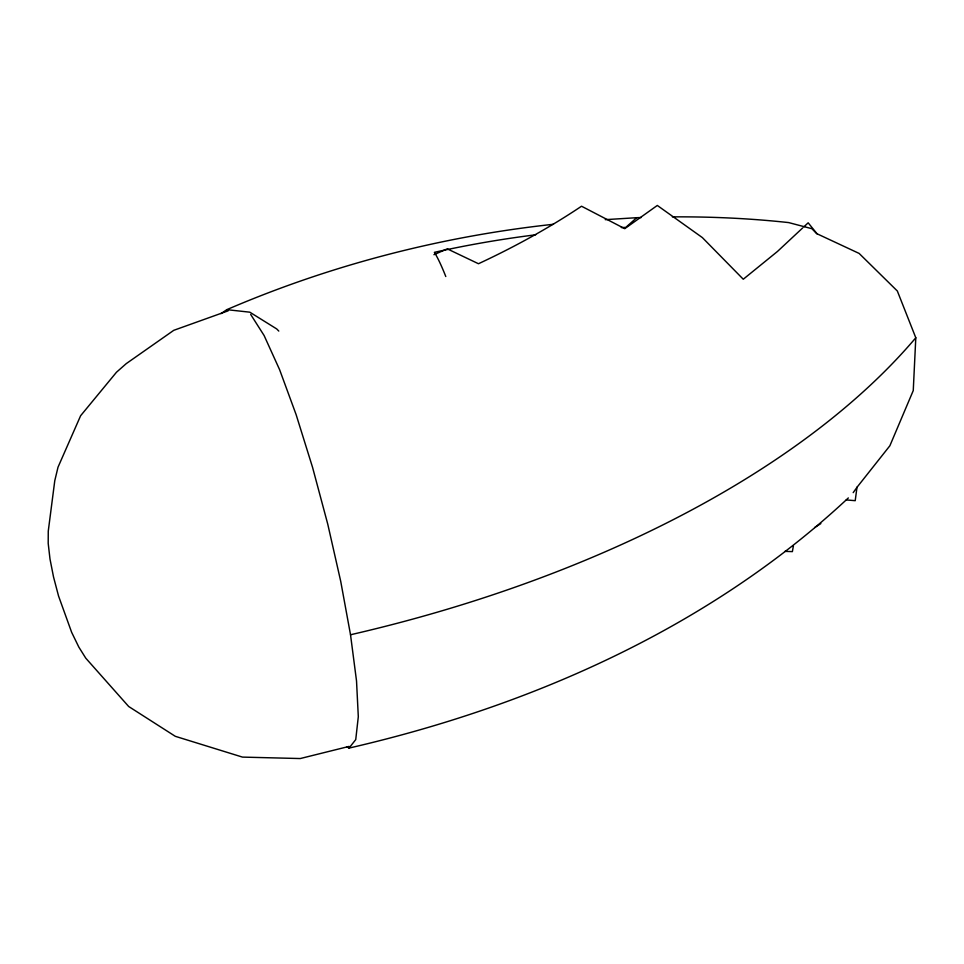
<?xml version="1.0" encoding="UTF-8"?>
<svg xmlns="http://www.w3.org/2000/svg" width="964" height="964" viewBox="0 0 964 964"><rect width="100%" height="100%" fill="white"/><g stroke="black" fill="none" stroke-linecap="round" stroke-linejoin="round"><path stroke-width="1.45" d="M672.378 216.876A614.743 315.794 -9 0 1 788.66 222.588L811.893 228.697L816.653 233.601L859.129 253.424L897.339 291.007L915.8 337.774L913.257 390.565L889.88 445.754L856.984 487.314L855.213 500.678L846.199 499.93M793.408 545.793L792.384 551.613L784.913 551.372M853.188 492.64L857.273 486.941M346.703 746.642L349.028 748.088L355.74 739.605L358.307 716.71L356.523 680.946L350.522 634.758L340.714 581.304L327.772 524.211L312.565 467.383L296.141 414.689L279.62 369.718L264.112 335.532L250.688 314.457M802.675 227.938L777.466 251.459L743.268 279.235L702.346 237.578L657.315 205.453L624.756 228.673L581.533 206.224A607.2 311.83 -9 0 1 478.469 263.738L447.272 248.857L433.933 254.701M803.771 226.914L808.169 222.817L817.062 233.794M349.028 748.088C531.73 706.07 710.311 626.949 848.344 497.93M641.217 217.527A614.743 315.794 -9 0 0 636.746 217.695L625.769 227.396A560.168 287.766 -9 0 0 621.31 227.576M220.973 313.625L226.805 309.661C330.604 265.028 441.175 236.433 553.469 224.275M814.688 527.513L820.846 523.585M228.179 310.818L173.773 330.315L126.248 363.633L116.487 372.224L80.627 415.725L58.009 467.215L54.779 480.699L48.26 531.176L48.2 543.383L49.995 559.012L53.526 576.966L58.551 596.029L71.649 632.324L78.819 647.073L85.772 658.171L128.67 706.491L175.303 736.315L242.458 757.101L300.238 758.548L349.101 746.401M605.247 219.659L636.746 217.695M226.805 309.661L249.797 312.179L276.716 328.941L278.789 331.074M915.8 337.774A833.667 428.124 -9 0 1 350.522 634.758M535.683 234.806A560.168 287.766 -9 0 0 434.378 252.339A225.636 22.847 77.5 0 1 445.79 276.523"/></g></svg>
